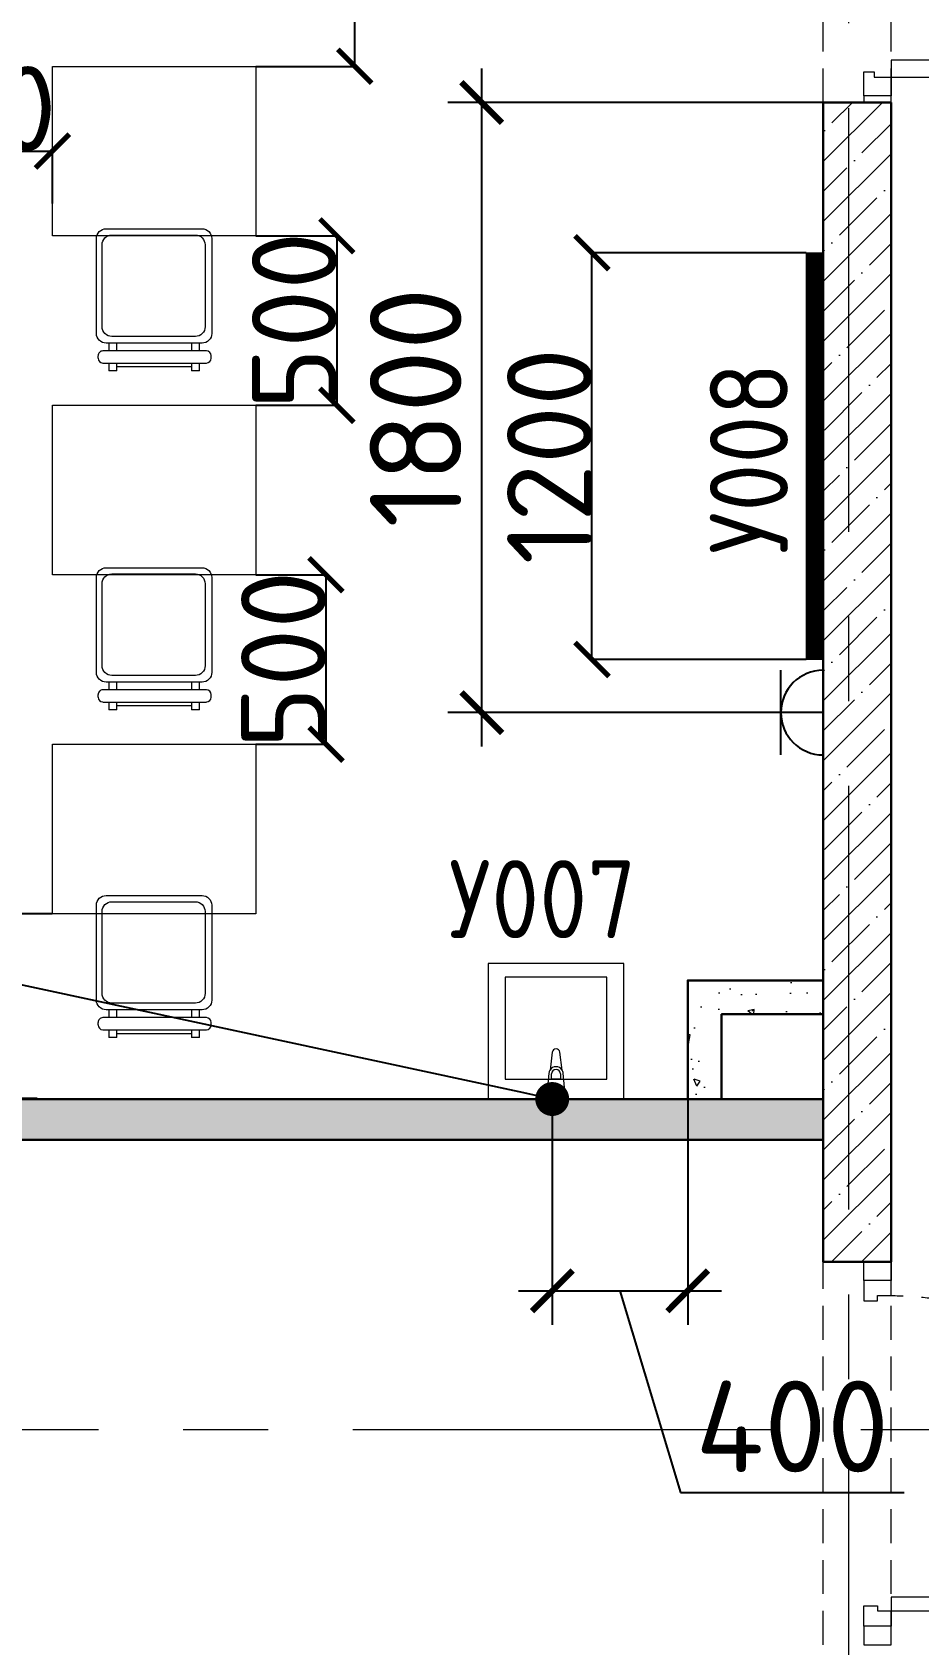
# Model space of a CAD drawing. Header units: millimetres. Extents: x -8417289 to 9420486, y 0 to 166066.
# Drawn here: x -66375 to -63759, y 66111 to 70868 of the extents above; entities that cross this region are included whole.
import ezdxf
from ezdxf import colors
from ezdxf.entities.mleader import LeaderData, LeaderLine
from ezdxf.enums import TextEntityAlignment as Align
from ezdxf.math import Vec2, Vec3

# ---------------------------------------------------------------- set-up
doc = ezdxf.new("R2010")
doc.units = ezdxf.units.MM
doc.header["$MEASUREMENT"] = 0
doc.header["$PDMODE"] = 3
doc.header["$PDSIZE"] = -4
for name, pattern in [('ACAD_ISO03W100', [30, 12, -18]), ('ADSK_Штриховая_ш2 п1', [3, 2, -1]), ('CENTER', [2, 1.25, -0.25, 0.25, -0.25])]:
    doc.linetypes.add(name, pattern=pattern)
doc.layers.get('0').update_dxf_attribs({"color": 250, "lineweight": 9})
doc.layers.get('Defpoints').update_dxf_attribs({"color": 6})
for name, color, linetype, lineweight in [('_АР ТЕКСТ', 250, 'Continuous', 25), ('АР_Двери', 175, 'Continuous', 18), ('АР_Оси', 195, 'Continuous', 9), ('АР_Перегородки газоблок', 165, 'Continuous', 30), ('АР_Перегородки газоблок_Штрих', 165, 'Continuous', 5), ('АР_Сущ Несущая стена', 216, 'Continuous', 30), ('АР_тонкая линия', 250, 'Continuous', 0), ('АР_Штриховка монолит', 250, 'Continuous', 9), ('Сан.техника', 153, 'Continuous', 9), ('ТХ_мебель передв', 250, 'Continuous', 13)]:
    doc.layers.add(name, color=color, linetype=linetype, lineweight=lineweight)
for name, color, linetype in [('ТХ_ВК_раковины_поз', 5, 'Continuous'), ('ТХ_мебель передв_поз', 251, 'Continuous'), ('ТХ_привязки_ВК', 174, 'Continuous'), ('ТХ_привязки_ЭО', 96, 'Continuous'), ('ТХ_размеры', 240, 'Continuous'), ('ТХ_розетки ЭО', 86, 'Continuous'), ('ТХ_сантехника', 253, 'Continuous')]:
    doc.layers.add(name, color=color, linetype=linetype)
doc.styles.add('GOST 2.304', font='CS_Gost2304.shx')
doc.styles.add('gost_A', font='CS_Gost2304.shx', dxfattribs={"width": 0.71})
doc.styles.add('ISOCPEUR', font='isocpeur.TTF')
doc.styles.add('ISOCPEUR_1', font='isocpeur.TTF', dxfattribs={"width": 0.9, "height": 250})
doc.dimstyles.new('R_100', dxfattribs={"dimtxt": 270, "dimasz": 120, "dimexe": 100, "dimexo": 0, "dimgap": 60, "dimtad": 1, "dimdec": 0, "dimrnd": 50, "dimzin": 0, "dimdsep": 46, "dimtxsty": 'ISOCPEUR', "dimblk": 'ARCHTICK', "dimcen": 0, "dimdle": 100, "dimclrd": 256, "dimclre": 256, "dimclrt": 256, "dimadec": 0, "dimazin": 0, "dimtfac": 2, "dimtdec": 0, "dimtofl": 0, "dimtmove": 1, "dimatfit": 3, "dimfxl": 1, "dimtvp": 3, "dimtolj": 1, "dimtzin": 0, "dimarcsym": 0})
doc.dimstyles.new('Копия SPDS', dxfattribs={"dimtxt": 250, "dimasz": 100, "dimexe": 0.5, "dimexo": 0.625, "dimtad": 1, "dimdec": 0, "dimrnd": 10, "dimtxsty": 'ISOCPEUR', "dimblk": 'ARCHTICK', "dimcen": 2.5, "dimdle": 0.5, "dimclrd": 256, "dimclre": 256, "dimclrt": 256, "dimadec": 0, "dimazin": 2, "dimtfac": 0.75, "dimtdec": 0, "dimtmove": 1, "dimatfit": 3, "dimfxl": 1, "dimtolj": 1, "dimarcsym": 1})

# ---------------------------------------------------------------- blocks, each defined once
blk = doc.blocks.new('*U1001')
blk.add_lwpolyline([(100, 80), (100, 1010), (140, 1010), (140, 80)], close=True)
for points in [[(0, 0), (0, 80), (55, 80), (55, 0), (0, 0)], [(55, 80), (55, 0), (115, 0), (115, 40), (100, 40), (100, 80), (55, 80)], [(1075, 80), (1075, 0), (1015, 0), (1015, 40), (1030, 40), (1030, 80), (1075, 80)], [(1130, 0), (1130, 80), (1075, 80), (1075, 0), (1130, 0)]]:
    blk.add_lwpolyline(points)
at = {"linetype": 'ACAD_ISO03W100', "ltscale": 3}
blk.add_arc((100, 80), 930, 0, 90, dxfattribs=at)
blk = doc.blocks.new('Полуторная_на лестницу')
for points in [[(75, 80), (75, 1080), (124.9, 1080), (124.9, 80)], [(1375.1, 430), (1375.1, 80), (1425, 80), (1425, 430)]]:
    blk.add_lwpolyline(points, close=True)
for points in [[(0, 0), (0, 80), (20, 80), (20, 0), (0, 0)], [(20, 80), (20, 0), (90, 0), (90, 30), (75, 30), (75, 80), (20, 80)], [(1480, 80), (1480, 0), (1410, 0), (1410, 30), (1425, 30), (1425, 80), (1480, 80)], [(1500, 0), (1500, 80), (1480, 80), (1480, 0), (1500, 0)]]:
    blk.add_lwpolyline(points)
at = {"linetype": 'ACAD_ISO03W100', "ltscale": 3}
for centre, radius, start, end in [((75, 80), 1000, 0, 90), ((1465.4, 39.6), 392.5, 95.9075, 174.0925)]:
    blk.add_arc(centre, radius, start, end, dxfattribs=at)
blk = doc.blocks.new('_DotSmall')
at = {"color": 0, "linetype": 'ByBlock', "const_width": 0.5}
blk.add_lwpolyline([(-0.0625, 0, 1), (0.0625, 0, 1)], format="xyb", close=True, dxfattribs=at)
blk = doc.blocks.new('У007')
at = {"layer": 'Сан.техника', "color": 5, "linetype": 'Continuous', "lineweight": 5}
for p, q in [((-172832.6, 79059.6), (-172839.2, 79006.7)), ((-172832.6, 79059.6), (-172839.2, 79006.7)), ((-172803.7, 79006.7), (-172810.4, 79059.6)), ((-172803.7, 79006.7), (-172810.4, 79059.6)), ((-172842.5, 78997.2), (-172846.5, 78955.2)), ((-172842.5, 78997.2), (-172846.5, 78955.2)), ((-172835.1, 78980.1), (-172835.1, 78995)), ((-172835.1, 78980.1), (-172835.1, 78995)), ((-172807.9, 78980.1), (-172835.1, 78980.1)), ((-172807.9, 78980.1), (-172835.1, 78980.1)), ((-172807.9, 78995), (-172807.9, 78980.1)), ((-172807.9, 78995), (-172807.9, 78980.1)), ((-172796.5, 78955.2), (-172800.5, 78997.2)), ((-172796.5, 78955.2), (-172800.5, 78997.2))]:
    blk.add_line(p, q, dxfattribs=at)
for points in [[(-172621.5, 78921.1), (-172621.5, 79321.1), (-173021.5, 79321.1), (-173021.5, 78921.1)], [(-172671.5, 78980.1), (-172671.5, 79280.2), (-172971.5, 79280.2), (-172971.5, 78980.1)], [(-172671.5, 78980.1), (-172671.5, 79280.2), (-172971.5, 79280.2), (-172971.5, 78980.1)]]:
    blk.add_lwpolyline(points, close=True, dxfattribs=at)
for centre, radius, start, end in [((-172821.5, 79058.2), 11.2, 7.1386, 172.8608), ((-172821.5, 79058.2), 11.2, 7.1386, 172.8608), ((-172821.5, 78995.3), 21.1, 147.2287, 174.8301), ((-172821.5, 78995.3), 21.1, 147.2287, 174.8301), ((-172821.5, 78995.3), 21.1, 32.7707, 147.2287), ((-172821.5, 78995.3), 21.1, 32.7707, 147.2287), ((-172821.5, 78995), 13.6, 359.9997, 179.9997), ((-172821.5, 78995), 13.6, 359.9997, 179.9997), ((-172821.5, 78995.3), 21.1, 5.1693, 32.7707), ((-172821.5, 78995.3), 21.1, 5.1693, 32.7707), ((-172821.5, 78955.2), 25, 179.9997, 359.9997), ((-172821.5, 78955.2), 25, 179.9997, 359.9997)]:
    blk.add_arc(centre, radius, start, end, dxfattribs=at)
blk = doc.blocks.new('_ArchTick')
at = {"color": 0, "linetype": 'ByBlock', "const_width": 0.15}
blk.add_lwpolyline([(-0.5, -0.5), (0.5, 0.5)], dxfattribs=at)
blk = doc.blocks.new('*D2221')
at = {"layer": 'Defpoints', "color": 0, "lineweight": 13, "transparency": 16777216}
for p in [(-65761.7, 73167), (-65423.5, 73167), (-65715.7, 70767.4)]:
    blk.add_point(p, dxfattribs=at)
at = {"layer": 'ТХ_размеры', "lineweight": -2, "transparency": 16777216}
for p, q in [((-65423.5, 70766.9), (-65423.5, 73167.5)), ((-65761.1, 73167), (-65423, 73167)), ((-65715.1, 70767.4), (-65423, 70767.4))]:
    blk.add_line(p, q, dxfattribs=at)
at = {"layer": 'ТХ_размеры', "lineweight": -2, "transparency": 16777216, "xscale": 100, "yscale": 100, "zscale": 100}
for p, rotation in [((-65423.5, 73167), 90), ((-65423.5, 70767.4), 270)]:
    blk.add_blockref('_ArchTick', p, dxfattribs=dict(at, rotation=rotation))
at = {"layer": 'ТХ_размеры', "transparency": 16777216, "insert": (-65549.1, 71967.2), "char_height": 250, "attachment_point": 5, "rotation": 90, "style": 'ISOCPEUR'}
blk.add_mtext('\\A1;2400', dxfattribs=at)
blk = doc.blocks.new('стул №3-5')
at = {"linetype": 'ByBlock', "extrusion": (-6.19742e-05, 0.000470712, 1)}
for p, q in [((-15372.7, 16664.9, 196.8), (-15348.5, 16664.9, 196.8)), ((-15372.7, 16664.9, 196.8), (-15372.7, 16641.7, 196.8)), ((-15348.5, 16641.7, 196.8), (-15348.5, 16664.9, 196.8)), ((-15348.5, 16653.3, 196.8), (-15128.7, 16653.3, 196.8)), ((-15128.7, 16664.9, 196.8), (-15104.4, 16664.9, 196.8)), ((-15128.7, 16664.9, 196.8), (-15128.7, 16641.7, 196.8)), ((-15104.4, 16641.7, 196.8), (-15104.4, 16664.9, 196.8)), ((-15407, 16627.7, 196.8), (-15407, 16619.9, 196.8)), ((-15086.8, 16641.7, 196.8), (-15393.1, 16641.7, 196.8)), ((-15393.1, 16605.9, 196.8), (-15086.8, 16605.9, 196.9)), ((-15372.7, 16605.9, 196.8), (-15372.7, 16583.2, 196.9)), ((-15348.5, 16583.2, 196.9), (-15348.5, 16605.9, 196.8)), ((-15128.7, 16605.9, 196.9), (-15128.7, 16583.2, 196.9)), ((-15104.4, 16583.2, 196.9), (-15104.4, 16605.9, 196.9)), ((-15072.8, 16619.9, 196.8), (-15072.8, 16627.7, 196.8))]:
    blk.add_line(p, q, dxfattribs=at)
at = {"ltscale": 100, "extrusion": (-6.19742e-05, 0.000470712, 1), "elevation": 205.6}
for points in [[(-15379.9, 16582.9), (-15097, 16582.9, -0.414169), (-15068.3, 16554.2), (-15068.3, 16274.2, -0.414258), (-15097, 16245.5), (-15379.9, 16245.5, -0.414169), (-15408.6, 16274.2), (-15408.6, 16554.2, -0.414258)], [(-15360.2, 16563.2), (-15113.6, 16563.2, -0.414214), (-15084.9, 16534.4), (-15084.9, 16292.6, -0.414214), (-15113.6, 16263.9), (-15360.2, 16263.9, -0.414214), (-15388.9, 16292.6), (-15388.9, 16534.4, -0.414214)]]:
    blk.add_lwpolyline(points, format="xyb", close=True, dxfattribs=at)
at = {"linetype": 'ByBlock', "extrusion": (-6.19742e-05, 0.000470712, 1)}
for centre, start, end in [((-15393, 16627.6, 205.6), 90, 180), ((-15393, 16619.8, 205.6), 180, 270), ((-15086.8, 16627.6, 205.6), 0, 90), ((-15086.8, 16619.8, 205.6), 270, 0)]:
    blk.add_arc(centre, 13.9, start, end, dxfattribs=at)
blk = doc.blocks.new('_стол№3-№5')
blk.add_lwpolyline([(-169868.3, 526261.4), (-169368.3, 526261.4), (-169368.3, 525661.4), (-169868.3, 525661.4)], close=True)
blk = doc.blocks.new('*D2224')
at = {"layer": 'Defpoints', "color": 0, "lineweight": 13, "transparency": 16777216}
for p in [(-66315.7, 70517.4), (-66815.7, 70362.4), (-66315.7, 70362.4)]:
    blk.add_point(p, dxfattribs=at)
at = {"layer": 'ТХ_размеры', "lineweight": -2, "transparency": 16777216}
for p, q in [((-66816.2, 70517.4), (-66315.2, 70517.4)), ((-66815.7, 70363), (-66815.7, 70517.9)), ((-66315.7, 70363), (-66315.7, 70517.9))]:
    blk.add_line(p, q, dxfattribs=at)
at = {"layer": 'ТХ_размеры', "lineweight": -2, "transparency": 16777216, "xscale": 100, "yscale": 100, "zscale": 100, "rotation": 180}
blk.add_blockref('_ArchTick', (-66815.7, 70517.4), dxfattribs=at)
at = {"layer": 'ТХ_размеры', "lineweight": -2, "transparency": 16777216, "xscale": 100, "yscale": 100, "zscale": 100}
blk.add_blockref('_ArchTick', (-66315.7, 70517.4), dxfattribs=at)
at = {"layer": 'ТХ_размеры', "transparency": 16777216, "insert": (-66565.7, 70643), "char_height": 250, "attachment_point": 5, "style": 'ISOCPEUR'}
blk.add_mtext('\\A1;500', dxfattribs=at)
blk = doc.blocks.new('*D2502')
at = {"layer": 'Defpoints', "color": 0, "lineweight": 13, "transparency": 16777216}
for p in [(-65715.7, 70267.4), (-65715.7, 69767.4), (-65476.4, 69767.4)]:
    blk.add_point(p, dxfattribs=at)
at = {"layer": 'ТХ_размеры', "lineweight": -2, "transparency": 16777216}
for p, q in [((-65715.1, 70267.4), (-65475.9, 70267.4)), ((-65476.4, 70267.9), (-65476.4, 69766.9)), ((-65715.1, 69767.4), (-65475.9, 69767.4))]:
    blk.add_line(p, q, dxfattribs=at)
at = {"layer": 'ТХ_размеры', "lineweight": -2, "transparency": 16777216, "xscale": 100, "yscale": 100, "zscale": 100}
for p, rotation in [((-65476.4, 70267.4), 90), ((-65476.4, 69767.4), 270)]:
    blk.add_blockref('_ArchTick', p, dxfattribs=dict(at, rotation=rotation))
at = {"layer": 'ТХ_размеры', "transparency": 16777216, "insert": (-65602, 70017.4), "char_height": 250, "attachment_point": 5, "rotation": 90, "style": 'ISOCPEUR'}
blk.add_mtext('\\A1;500', dxfattribs=at)
blk = doc.blocks.new('*D2503')
at = {"layer": 'Defpoints', "color": 0, "lineweight": 13, "transparency": 16777216}
for p in [(-65715.7, 69267.4), (-65715.7, 68767.4), (-65508.4, 68767.4)]:
    blk.add_point(p, dxfattribs=at)
at = {"layer": 'ТХ_размеры', "lineweight": -2, "transparency": 16777216}
for p, q in [((-65715.1, 69267.4), (-65507.9, 69267.4)), ((-65508.4, 69267.9), (-65508.4, 68766.9)), ((-65715.1, 68767.4), (-65507.9, 68767.4))]:
    blk.add_line(p, q, dxfattribs=at)
at = {"layer": 'ТХ_размеры', "lineweight": -2, "transparency": 16777216, "xscale": 100, "yscale": 100, "zscale": 100}
for p, rotation in [((-65508.4, 69267.4), 90), ((-65508.4, 68767.4), 270)]:
    blk.add_blockref('_ArchTick', p, dxfattribs=dict(at, rotation=rotation))
at = {"layer": 'ТХ_размеры', "transparency": 16777216, "insert": (-65634, 69017.4), "char_height": 250, "attachment_point": 5, "rotation": 90, "style": 'ISOCPEUR'}
blk.add_mtext('\\A1;500', dxfattribs=at)
blk = doc.blocks.new('*D2504')
at = {"layer": 'Defpoints', "color": 0, "lineweight": 13, "transparency": 16777216}
for p in [(-66315.7, 68267.4), (-66519.3, 67722.7), (-66359.8, 67722.7)]:
    blk.add_point(p, dxfattribs=at)
at = {"layer": 'ТХ_размеры', "lineweight": -2, "transparency": 16777216}
for p, q in [((-66316.3, 68267.4), (-66519.8, 68267.4)), ((-66519.3, 68267.9), (-66519.3, 67722.2)), ((-66360.5, 67722.7), (-66519.8, 67722.7))]:
    blk.add_line(p, q, dxfattribs=at)
at = {"layer": 'ТХ_размеры', "lineweight": -2, "transparency": 16777216, "xscale": 100, "yscale": 100, "zscale": 100}
for p, rotation in [((-66519.3, 68267.4), 90), ((-66519.3, 67722.7), 270)]:
    blk.add_blockref('_ArchTick', p, dxfattribs=dict(at, rotation=rotation))
at = {"layer": 'ТХ_размеры', "transparency": 16777216, "insert": (-66645, 67995), "char_height": 250, "attachment_point": 5, "rotation": 90, "style": 'ISOCPEUR'}
blk.add_mtext('\\A1;540', dxfattribs=at)
blk = doc.blocks.new('A$C3da1b1ea')
at = {"lineweight": 0}
blk.add_lwpolyline([(0, 0), (50, 0), (50, -1200), (0, -1200), (0, 0)], dxfattribs=at)
blk = doc.blocks.new('*D2225')
at = {"layer": 'Defpoints', "color": 0, "lineweight": 13, "ltscale": 0.1, "transparency": 16777216}
for p in [(-64723.4, 70217.4), (-64090.7, 70217.4), (-64090.7, 69017.4)]:
    blk.add_point(p, dxfattribs=at)
at = {"layer": 'ТХ_размеры', "lineweight": -2, "ltscale": 0.1, "transparency": 16777216}
for p, q in [((-64723.4, 69016.9), (-64723.4, 70217.9)), ((-64091.3, 70217.4), (-64723.9, 70217.4)), ((-64091.3, 69017.4), (-64723.9, 69017.4))]:
    blk.add_line(p, q, dxfattribs=at)
at = {"layer": 'ТХ_размеры', "lineweight": -2, "ltscale": 0.1, "transparency": 16777216, "xscale": 100, "yscale": 100, "zscale": 100}
for p, rotation in [((-64723.4, 70217.4), 90), ((-64723.4, 69017.4), 270)]:
    blk.add_blockref('_ArchTick', p, dxfattribs=dict(at, rotation=rotation))
at = {"layer": 'ТХ_размеры', "ltscale": 0.1, "transparency": 16777216, "insert": (-64849, 69617.4), "char_height": 250, "attachment_point": 5, "rotation": 90, "style": 'ISOCPEUR'}
blk.add_mtext('\\A1;1200', dxfattribs=at)
blk = doc.blocks.new('_Dot')
at = {"color": 0, "linetype": 'ByBlock', "lineweight": -2}
blk.add_line((-0.5, 0), (-1, 0), dxfattribs=at)
at = {"color": 0, "linetype": 'ByBlock', "const_width": 0.5}
blk.add_lwpolyline([(-0.25, 0, 1), (0.25, 0, 1)], format="xyb", close=True, dxfattribs=at)
blk = doc.blocks.new('*D2930')
at = {"layer": 'Defpoints', "color": 0, "linetype": 'ByBlock', "lineweight": 13, "ltscale": 500, "transparency": 16777216}
for p in [(-64840.7, 67720.7), (-64440.7, 67720.7), (-64440.7, 67154.7)]:
    blk.add_point(p, dxfattribs=at)
at = {"layer": 'ТХ_привязки_ВК', "linetype": 'ByBlock', "lineweight": -2, "ltscale": 500, "transparency": 16777216}
for p, q in [((-64840.7, 67720.7), (-64840.7, 67054.7)), ((-64440.7, 67720.7), (-64440.7, 67054.7)), ((-64940.7, 67154.7), (-64340.7, 67154.7)), ((-64640.7, 67154.7), (-64462.2, 66559.7)), ((-64462.2, 66559.7), (-63802.2, 66559.7))]:
    blk.add_line(p, q, dxfattribs=at)
at = {"layer": 'ТХ_привязки_ВК', "linetype": 'ByBlock', "lineweight": -2, "ltscale": 500, "transparency": 16777216, "xscale": 120, "yscale": 120, "zscale": 120, "rotation": 180}
blk.add_blockref('_ArchTick', (-64840.7, 67154.7), dxfattribs=at)
at = {"layer": 'ТХ_привязки_ВК', "linetype": 'ByBlock', "lineweight": -2, "ltscale": 500, "transparency": 16777216, "xscale": 120, "yscale": 120, "zscale": 120}
blk.add_blockref('_ArchTick', (-64440.7, 67154.7), dxfattribs=at)
at = {"layer": 'ТХ_привязки_ВК', "linetype": 'ByBlock', "lineweight": 13, "ltscale": 500, "transparency": 16777216, "insert": (-64132.2, 66754.7), "char_height": 270, "attachment_point": 5, "style": 'ISOCPEUR'}
blk.add_mtext('\\A1;400', dxfattribs=at)
blk = doc.blocks.new('*U3110')
at = {"color": 0, "linetype": 'ByBlock', "lineweight": -2}
for p, q in [((0, 2.5), (0, -2.5)), ((2.5, 2.5), (2.5, -2.5)), ((0, 0), (2.5, 0)), ((2.5, 0), (5, 0))]:
    blk.add_line(p, q, dxfattribs=at)
blk.add_arc((0, 0), 2.5, 270, 90, dxfattribs=at)
at = {"style": 'GOST 2.304', "width": 0.8, "flags": 1}
blk.add_attdef('MARKA', (-9.86, 4.543), '', height=2.5, dxfattribs=at)
at = {"ltscale": 50, "style": 'gost_A', "width": 0.71}
blk.add_attdef('№GRUP', text='', height=2.5, dxfattribs=at).set_placement((5.141, 6.046), align=Align.MIDDLE_CENTER)
blk = doc.blocks.new('*D2937')
at = {"layer": 'Defpoints', "color": 0, "linetype": 'ByBlock', "lineweight": 13, "ltscale": 500, "transparency": 16777216}
for p in [(-65048.8, 70660.7), (-64041, 70660.7), (-64291, 68860.7)]:
    blk.add_point(p, dxfattribs=at)
at = {"layer": 'ТХ_привязки_ЭО', "linetype": 'ByBlock', "lineweight": -2, "ltscale": 500, "transparency": 16777216}
for p, q in [((-65048.8, 68760.7), (-65048.8, 70760.7)), ((-64041, 70660.7), (-65148.8, 70660.7)), ((-64291, 68860.7), (-65148.8, 68860.7))]:
    blk.add_line(p, q, dxfattribs=at)
at = {"layer": 'ТХ_привязки_ЭО', "linetype": 'ByBlock', "lineweight": -2, "ltscale": 500, "transparency": 16777216, "xscale": 120, "yscale": 120, "zscale": 120}
for p, rotation in [((-65048.8, 70660.7), 90), ((-65048.8, 68860.7), 270)]:
    blk.add_blockref('_ArchTick', p, dxfattribs=dict(at, rotation=rotation))
at = {"layer": 'ТХ_привязки_ЭО', "linetype": 'ByBlock', "lineweight": 13, "ltscale": 500, "transparency": 16777216, "insert": (-65243.8, 69760.7), "char_height": 270, "attachment_point": 5, "rotation": 90, "style": 'ISOCPEUR'}
blk.add_mtext('\\A1;1800', dxfattribs=at)

msp = doc.modelspace()

# ---------------------------------------------------------------- hatches: boundary and pattern name
at = {"layer": 'АР_Перегородки газоблок_Штрих', "ltscale": 100}
h = msp.add_hatch(dxfattribs=at)
h.set_pattern_fill('AR-CONC', color=256, scale=30, angle=90)
h.set_pattern_definition([(140, (-2020.44, 88971.38), (18.82564, 215.17805), [22.5, -247.5]), (85, (-2020.44, 88971.38), (-225.65764, -41.6254), [18, -198]), (190.45144, (-2018.87, 88989.31), (-206.832, 173.55265), [19.12206, -210.3426]), (136.1842, (-2080.44, 88971.38), (49.6558, 320.1724), [33.75, -371.25]), (186.63564, (-2076.3, 88998.06), (-292.2356, 280.3986), [28.6831, -315.5141]), (81.18416, (-2080.44, 88971.38), (-292.2356, 280.3986), [27, -297]), (111, (-2065.44, 89001.38), (120.78567, 179.0721), [22.5, -247.5]), (56, (-2065.44, 89001.38), (-217.545, 72.9946), [18, -198]), (161.45144, (-2055.38, 89016.3), (-96.75935, 252.0667), [19.12206, -210.3426]), (127.5, (-2020.44, 88971.38), (-99.86816, 3.64796), [0, -195.6, 0, -201, 0, -198.75]), (97.5, (-2020.44, 88971.38), (-118.32351, 78.92086), [0, -114.6, 0, -191.1, 0, -75.75]), (57.5, (-2020.44, 88904.48), (6.76646, 160.14673), [0, -75, 0, -234, 0, -310.5]), (47.5, (-2020.44, 88874.48), (-30.0315, 174.95585), [0, -97.5, 0, -155.4, 0, -220.5])])
h.paths.add_polyline_path([(-64440.7, 68070.7), (-64040.7, 68070.7), (-64040.7, 67970.7), (-64340.7, 67970.7), (-64340.7, 67720.7), (-64440.7, 67720.7)])
h = msp.add_hatch(dxfattribs=at)
h.set_pattern_fill('AR-CONC', color=256, scale=30)
h.set_pattern_definition([(50, (0, 0), (215.17805, -18.82564), [22.5, -247.5]), (355, (0, 0), (-41.6254, 225.65764), [18, -198]), (100.45144, (17.93, -1.57), (173.55265, 206.832), [19.12206, -210.34263]), (46.1842, (0, 60), (320.1724, -49.6558), [33.75, -371.25]), (96.63564, (26.68, 55.86), (280.3986, 292.2356), [28.6831, -315.5141]), (351.18416, (0, 60), (280.3986, 292.2356), [27, -297]), (21, (30, 45), (179.0721, -120.78567), [22.5, -247.5]), (326, (30, 45), (72.9946, 217.545), [18, -198]), (71.45144, (44.92, 34.93), (252.0667, 96.75935), [19.12206, -210.34263]), (37.5, (0, 0), (3.647957, 99.868156), [0, -195.6, 0, -201, 0, -198.75]), (7.5, (0, 0), (78.92086, 118.32351), [0, -114.6, 0, -191.1, 0, -75.75]), (327.5, (-66.9, 0), (160.14673, -6.76646), [0, -75, 0, -234, 0, -310.5]), (317.5, (-96.9, 0), (174.95585, 30.0315), [0, -97.5, 0, -155.4, 0, -220.5])])
h.paths.add_polyline_path([(-64040.7, 67720.7), (-70415.7, 67720.7), (-70415.7, 67600.7), (-64040.7, 67600.7)])
at = {"layer": 'АР_Штриховка монолит', "ltscale": 100}
h = msp.add_hatch(dxfattribs=at)
h.set_pattern_fill('ANSI35', color=256, scale=500)
h.paths.add_polyline_path([(-63840.7, 70660.7), (-64040.7, 70660.7), (-64040.7, 67240.7), (-63840.7, 67240.7)])

# ---------------------------------------------------------------- linework, layer by layer
at = {"layer": 'АР_Оси', "linetype": 'CENTER', "ltscale": 1000}
for p, q in [((-63965.7, 53394.4), (-63965.7, 82776.9)), ((-89429.5, 66745.7), (-5832.3, 66745.7))]:
    msp.add_line(p, q, dxfattribs=at)
at = {"layer": 'АР_Перегородки газоблок', "ltscale": 100}
msp.add_lwpolyline([(-64040.7, 68070.7), (-64440.7, 68070.7), (-64440.7, 67720.7), (-64340.7, 67720.7), (-64340.7, 67970.7), (-64040.7, 67970.7)], close=True, dxfattribs=at)
for points in [[(-70415.7, 67720.7), (-64040.7, 67720.7)], [(-70415.7, 67600.7), (-64040.7, 67600.7)]]:
    msp.add_lwpolyline(points, dxfattribs=at)
at = {"layer": 'АР_Сущ Несущая стена', "ltscale": 100}
for p, q in [((-64040.7, 67240.7), (-64040.7, 70660.7)), ((-64040.7, 70660.7), (-63840.7, 70660.7)), ((-63840.7, 67240.7), (-63840.7, 70660.7)), ((-63840.7, 67240.7), (-64040.7, 67240.7))]:
    msp.add_line(p, q, dxfattribs=at)
at = {"layer": 'АР_тонкая линия', "linetype": 'ADSK_Штриховая_ш2 п1', "ltscale": 50}
for p, q in [((-64041, 70660.7), (-64041, 72160.7)), ((-63840.7, 70660.7), (-63840.7, 72160.7)), ((-64040.7, 66110.7), (-64041, 67240.7)), ((-63840.7, 66110.7), (-63840.7, 67240.7))]:
    msp.add_line(p, q, dxfattribs=at)
at = {"layer": 'ТХ_мебель передв', "const_width": 50}
msp.add_lwpolyline([(-64065.7, 70217.4), (-64065.7, 69017.4)], dxfattribs=at)

# ---------------------------------------------------------------- block references
at = {"layer": 'АР_Двери', "xscale": -1, "rotation": 270}
for name, p in [('Полуторная_на лестницу', (-63920.7, 70660.7)), ('*U1001', (-63920.7, 66110.7))]:
    msp.add_blockref(name, p, dxfattribs=at)
at = {"layer": 'ТХ_мебель передв'}
for name, p, rotation in [('_стол№3-№5', (-591977.1, -99101), 270), ('стул №3-5', (-81254.2, 86533.7, -197), 180), ('_стол№3-№5', (-591977.1, -100101), 270), ('стул №3-5', (-81254.2, 85533.7, -197), 180), ('_стол№3-№5', (-591977.1, -101101), 270), ('стул №3-5', (-81254.2, 84566.8, -196.8), 180)]:
    msp.add_blockref(name, p, dxfattribs=dict(at, rotation=rotation))
at = {"layer": 'ТХ_мебель передв', "lineweight": 0, "rotation": 180}
msp.add_blockref('A$C3da1b1ea', (-64040.7, 69017.4), dxfattribs=at)
at = {"layer": 'ТХ_розетки ЭО', "ltscale": 50, "xscale": 50, "yscale": 50, "zscale": 50, "rotation": 180}
msp.add_blockref('*U3110', (-64041, 68860.7), dxfattribs=at)
at = {"layer": 'ТХ_сантехника'}
msp.add_blockref('У007', (107992, -11200.4), dxfattribs=at)

# ---------------------------------------------------------------- texts
at = {"layer": 'ТХ_ВК_раковины_поз', "style": 'ISOCPEUR_1', "width": 0.9}
msp.add_text('У007', height=230, dxfattribs=at).set_placement((-65146.9, 68195.3))
at = {"layer": 'ТХ_мебель передв_поз', "style": 'ISOCPEUR_1', "width": 0.9}
msp.add_text('У008', height=230, rotation=90, dxfattribs=at).set_placement((-64145.2, 69327.5))

# ---------------------------------------------------------------- dimensions: what is measured, and where the dimension line sits
at = {"layer": 'ТХ_привязки_ВК', "linetype": 'ByBlock', "lineweight": 13, "ltscale": 500}
dim = msp.add_linear_dim(base=(-64440.7, 67154.7), p1=(-64840.7, 67720.7), p2=(-64440.7, 67720.7), dimstyle='R_100', override={"dimpost": '\\X'}, dxfattribs=at)
dim.commit()
dim.dimension.update_dxf_attribs({"geometry": '*D2930', "text_midpoint": (-64402.2, 66754.7)})
at = {"layer": 'ТХ_привязки_ЭО', "linetype": 'ByBlock', "lineweight": 13, "ltscale": 500}
dim = msp.add_linear_dim(base=(-65048.8, 70660.7), p1=(-64291, 68860.7), p2=(-64041, 70660.7), angle=90, dimstyle='R_100', override={"dimpost": '\\X'}, dxfattribs=at)
dim.commit()
dim.dimension.update_dxf_attribs({"geometry": '*D2937', "text_midpoint": (-65243.8, 69760.7)})
at = {"layer": 'ТХ_размеры'}
for base, p1, p2, picture, middle in [((-65423.5, 73167), (-65715.7, 70767.4), (-65761.7, 73167), '*D2221', (-65549.1, 71967.2)), ((-65476.4, 69767.4), (-65715.7, 70267.4), (-65715.7, 69767.4), '*D2502', (-65602, 70017.4)), ((-65508.4, 68767.4), (-65715.7, 69267.4), (-65715.7, 68767.4), '*D2503', (-65634, 69017.4)), ((-66519.3, 67722.7), (-66315.7, 68267.4), (-66359.8, 67722.7), '*D2504', (-66645, 67995))]:
    dim = msp.add_linear_dim(base=base, p1=p1, p2=p2, angle=270, dimstyle='Копия SPDS', dxfattribs=at)
    dim.commit()
    dim.dimension.update_dxf_attribs({"geometry": picture, "text_midpoint": middle})
dim = msp.add_linear_dim(base=(-66315.7, 70517.4), p1=(-66815.7, 70362.4), p2=(-66315.7, 70362.4), dimstyle='Копия SPDS', dxfattribs=at)
dim.commit()
dim.dimension.update_dxf_attribs({"geometry": '*D2224', "text_midpoint": (-66565.7, 70517.4), "dimtype": 160})
at = {"layer": 'ТХ_размеры', "ltscale": 0.1}
dim = msp.add_linear_dim(base=(-64723.4, 70217.4), p1=(-64090.7, 69017.4), p2=(-64090.7, 70217.4), angle=90, dimstyle='Копия SPDS', dxfattribs=at)
dim.commit()
dim.dimension.update_dxf_attribs({"geometry": '*D2225', "text_midpoint": (-64849, 69617.4)})

# ---------------------------------------------------------------- leaders
at = {"layer": '_АР ТЕКСТ'}
ml = msp.add_multileader_mtext('Standard', dxfattribs=at)
ml.set_content('{\\W0.8;-2,550}', color=256, style='ISOCPEUR')
ml.set_leader_properties(color=256, linetype='Continuous', lineweight=-1)
ml.set_arrow_properties(name='DOTSMALL')
ml.build(insert=Vec2(0, 0))
ml.multileader.update_dxf_attribs({"has_text_frame": 1, "text_left_attachment_type": 4, "text_right_attachment_type": 4, "dogleg_length": 100, "arrow_head_size": 180})
ctx = ml.context
ctx.base_point, ctx.char_height, ctx.arrow_head_size, ctx.landing_gap_size, ctx.plane_origin = Vec3(-302775.8, 123943.3, -2), 250, 180, 50, Vec3(-302295.5, 121699.2, -2)
ctx.left_attachment, ctx.right_attachment = 4, 4
notes = []
notes.append((ctx, [(0, (0, 0, 0), (0, 0), (1, 0), 1, [])]))
ctx.mtext.insert, ctx.mtext.width, ctx.mtext.defined_height, ctx.mtext.line_spacing_style, ctx.mtext.flow_direction = Vec3(-302725.8, 124276.6, -2), 801.086, 330.7, 2, 5
ml = msp.add_multileader_mtext('Standard', dxfattribs=at)
ml.set_content('{\\W0.8;-2,550}', color=256, style='ISOCPEUR')
ml.set_leader_properties(color=256, linetype='Continuous', lineweight=-1)
ml.set_arrow_properties(name='DOTSMALL')
ml.build(insert=Vec2(0, 0))
ml.multileader.update_dxf_attribs({"has_text_frame": 1, "text_left_attachment_type": 4, "text_right_attachment_type": 4, "dogleg_length": 100, "arrow_head_size": 180})
ctx = ml.context
ctx.base_point, ctx.char_height, ctx.arrow_head_size, ctx.landing_gap_size, ctx.plane_origin = Vec3(-314736, 120073.3, -2), 250, 180, 50, Vec3(-314255.7, 117829.3, -2)
ctx.left_attachment, ctx.right_attachment = 4, 4
notes.append((ctx, [(0, (0, 0, 0), (0, 0), (1, 0), 1, [])]))
ctx.mtext.insert, ctx.mtext.width, ctx.mtext.defined_height, ctx.mtext.line_spacing_style, ctx.mtext.flow_direction = Vec3(-314686, 120406.6, -2), 801.086, 330.7, 2, 5
at = {"layer": 'ТХ_привязки_ВК'}
ml = msp.add_multileader_mtext('Standard', dxfattribs=at)
ml.set_content('\\A1;\\pxql,t3;{\\fArial|b0|i0|c204|p34;В\\A0;ентили подвода хол. и гор. воды dy-15, \\fArial|b0|i0|c0|p34;h-\\fArial|b0|i0|c204|p34;5\\fArial|b0|i0|c0|p34;00\\fArial|b0|i0|c204|p34;мм\\fArial|b0|i0|c0|p34; \\fArial|b0|i0|c204|p34;от УЧП, \\P\\ptz;Выпуск - канализация dy-50, \\fArial|b0|i0|c0|p34;h-\\fArial|b0|i0|c204|p34;450мм\\fArial|b0|i0|c0|p34; \\fArial|b0|i0|c204|p34;от УЧП\\P\\pt3;\\A1;-высота установки 700мм от УЧП \\P\\ptz;\\A0;для подкл. раковины (поз. У007)}', color=256, style='ISOCPEUR')
ml.set_leader_properties()
ml.set_arrow_properties(name='DOT')
ml.build(insert=Vec2(0, 0))
ml.multileader.update_dxf_attribs({"text_left_attachment_type": 6, "text_right_attachment_type": 6, "dogleg_length": 0.36, "arrow_head_size": 100})
ctx = ml.context
ctx.base_point, ctx.char_height, ctx.arrow_head_size, ctx.plane_origin = Vec3(-83868.3, 70195), 200, 100, Vec3(-72921.5, 74525.3)
ctx.left_attachment, ctx.right_attachment = 6, 6
notes.append((ctx, [(1, (1, 1, 0), (-76368.8, 70195), (-1, 0), 0.36, [(1, [(-64840.7, 67720.7)], 0, [])])]))
ctx.mtext.insert, ctx.mtext.width, ctx.mtext.defined_height, ctx.mtext.flow_direction = Vec3(-83866.3, 70453.8), 11731.073, 3256.3, 5
for ctx, leaders in notes:
    for number, flags, end, landing, length, lines in leaders:
        leader = LeaderData()
        leader.index, (leader.has_last_leader_line, leader.has_dogleg_vector, leader.attachment_direction) = number, flags
        leader.last_leader_point, leader.dogleg_vector, leader.dogleg_length = Vec3(end), Vec3(landing), length
        for number, points, colour, breaks in lines:
            line = LeaderLine()
            line.index, line.vertices, line.color, line.breaks = number, Vec3.list(points), colors.encode_raw_color(colour), breaks
            leader.lines.append(line)
        ctx.leaders.append(leader)

doc.saveas('drawing.dxf')
